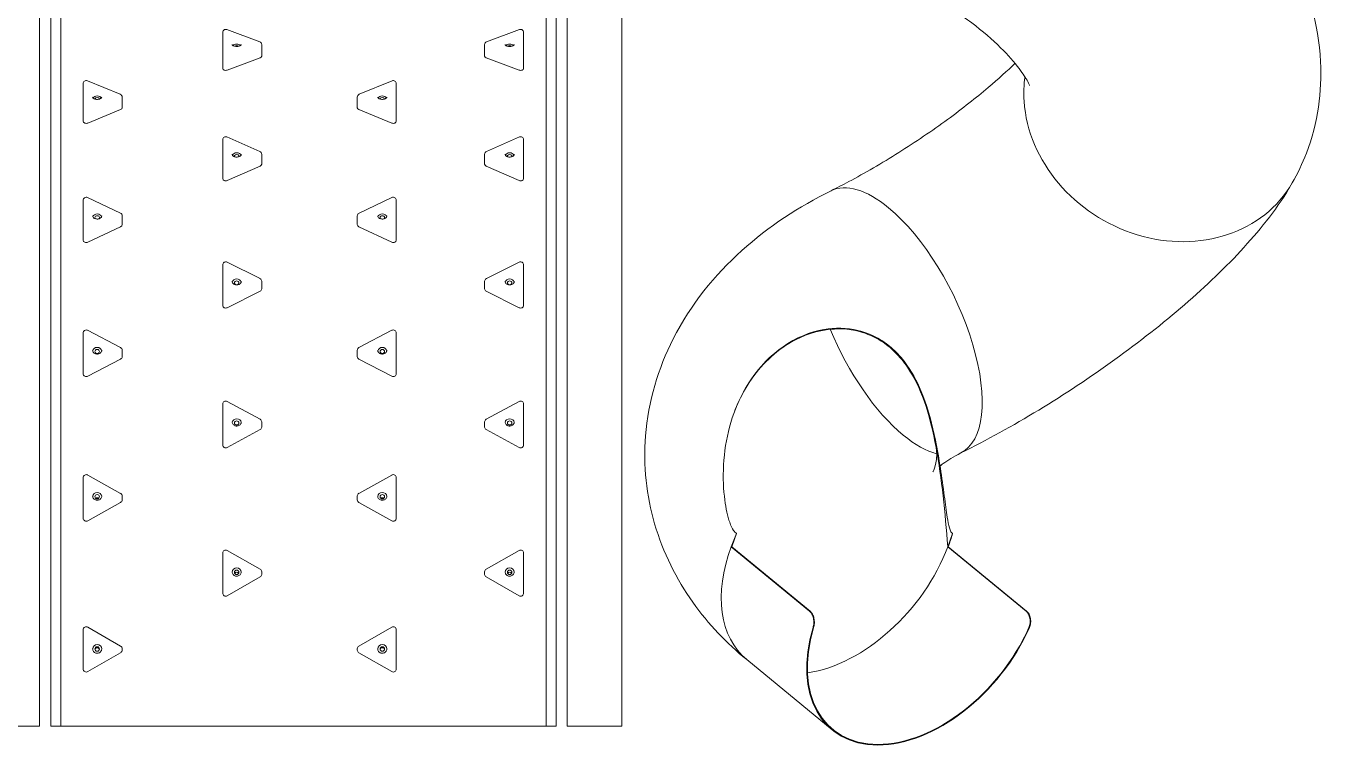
# Model space of a CAD drawing. Header units: metres. Extents: x 4147 to 12436, y -342 to 3787.
# Drawn here: x 9722 to 12436, y -342 to 1164 of the extents above; entities that cross this region are included whole.
import ezdxf

# ---------------------------------------------------------------- set-up
doc = ezdxf.new("R2010")
doc.units = ezdxf.units.M
doc.layers.add('ceco.net 250', color=7, linetype='Continuous', lineweight=9)

msp = doc.modelspace()

# ---------------------------------------------------------------- linework, layer by layer
at = {"layer": 'ceco.net 250', "extrusion": (0, 1, 6.12323e-17)}
for p, q in [((10969.6, 3145.2), (10969.6, -302.8)), ((9750.4, 1661.7), (9750.4, -302.8)), ((10855.3, 1661.7), (10855.3, -302.8)), ((9794.9, -302.8), (9794.9, 1529.2)), ((10810.9, -302.8), (10810.9, 1529.2)), ((9773.8, 1504.9), (9773.8, -302.8)), ((10831.9, -302.8), (10831.9, 1504.9)), ((10133.8, 1099.3), (10133.8, 1150.5)), ((10211.3, 1130.8), (10142.4, 1156.4)), ((10755.4, 1156.4), (10686.5, 1130.8)), ((10764, 1099.3), (10764, 1150.5)), ((10215.5, 1124.9), (10215.5, 1100.6)), ((10682.3, 1100.6), (10682.3, 1124.9)), ((10133.8, 1099.3), (10133.8, 1075)), ((10212.3, 1097), (10143.3, 1071.4)), ((10685.5, 1097), (10754.5, 1071.4)), ((10764, 1099.3), (10764, 1075)), ((9841.7, 986.9), (9841.7, 1043.2)), ((9919.4, 1020.9), (9850.5, 1049.1)), ((10488.5, 1049.1), (10419.6, 1020.9)), ((10497.3, 986.9), (10497.3, 1043.2)), ((9923.4, 1015), (9923.4, 992.6)), ((10415.6, 992.6), (10415.6, 1015)), ((9841.7, 986.9), (9841.7, 964.4)), ((9920.2, 988.7), (9851.2, 960.6)), ((10418.8, 988.7), (10487.8, 960.6)), ((10497.3, 986.9), (10497.3, 964.4)), ((10133.8, 864.7), (10133.8, 925.7)), ((10211.7, 901), (10142.7, 931.5)), ((10755.1, 931.5), (10686.1, 901)), ((10764, 864.7), (10764, 925.7)), ((10212.3, 870.5), (10143.3, 840.1)), ((10215.5, 895.2), (10215.5, 874.8)), ((10682.3, 874.8), (10682.3, 895.2)), ((10685.5, 870.5), (10754.5, 840.1)), ((10133.8, 864.7), (10133.8, 844.3)), ((10764, 864.7), (10764, 844.3)), ((9841.7, 733.6), (9841.7, 798.8)), ((9919.7, 771.9), (9850.8, 804.5)), ((10488.2, 804.5), (10419.3, 771.9)), ((10497.3, 733.6), (10497.3, 798.8)), ((9923.4, 766.2), (9923.4, 748)), ((10415.6, 748), (10415.6, 766.2)), ((9841.7, 733.6), (9841.7, 715.4)), ((9920.2, 743.5), (9851.2, 710.9)), ((10418.8, 743.5), (10487.8, 710.9)), ((10497.3, 733.6), (10497.3, 715.4)), ((10133.8, 594.6), (10133.8, 663.5)), ((10212, 634.7), (10143, 669.2)), ((10754.8, 669.2), (10685.9, 634.7)), ((10764, 594.6), (10764, 663.5)), ((10215.5, 629.1), (10215.5, 613.2)), ((10682.3, 613.2), (10682.3, 629.1)), ((10212.3, 608.4), (10143.3, 573.9)), ((10685.5, 608.4), (10754.5, 573.9)), ((10133.8, 594.6), (10133.8, 578.7)), ((10764, 594.6), (10764, 578.7)), ((9841.7, 448.8), (9841.7, 520.9)), ((9920, 490.5), (9851, 526.5)), ((10488, 526.5), (10419.1, 490.5)), ((10497.3, 448.8), (10497.3, 520.9)), ((9920.2, 466.4), (9851.2, 430.4)), ((9923.4, 484.8), (9923.4, 471.4)), ((10415.6, 471.4), (10415.6, 484.8)), ((10418.8, 466.4), (10487.8, 430.4)), ((9841.7, 448.8), (9841.7, 435.3)), ((10497.3, 448.8), (10497.3, 435.3)), ((10133.8, 297.2), (10133.8, 372)), ((10212.1, 340.2), (10143.2, 377.6)), ((10754.6, 377.6), (10685.7, 340.2)), ((10764, 297.2), (10764, 372)), ((10215.5, 334.6), (10215.5, 323.8)), ((10682.3, 323.8), (10682.3, 334.6)), ((10212.3, 318.6), (10143.3, 281.2)), ((10685.5, 318.6), (10754.5, 281.2)), ((10133.8, 297.2), (10133.8, 286.4)), ((10764, 297.2), (10764, 286.4)), ((9841.7, 141.1), (9841.7, 218)), ((9920.1, 185.1), (9851.2, 223.5)), ((10487.8, 223.5), (10418.9, 185.1)), ((10497.3, 141.1), (10497.3, 218)), ((9920.2, 166), (9851.2, 127.6)), ((9923.4, 179.6), (9923.4, 171.3)), ((10415.6, 171.3), (10415.6, 179.6)), ((10418.8, 166), (10487.8, 127.6)), ((9841.7, 141.1), (9841.7, 132.9)), ((10497.3, 141.1), (10497.3, 132.9)), ((11209.7, 100.7), (11199.6, 73.4)), ((11209.7, 100.7), (11199.6, 73.4)), ((11651.9, 73.4), (11662, 100.7)), ((11651.9, 73.4), (11662, 100.7)), ((10133.8, -18.4), (10133.8, 60)), ((10212.3, 26.3), (10143.3, 65.5)), ((10754.5, 65.5), (10685.6, 26.3)), ((10764, -18.4), (10764, 60)), ((11198.5, 73.4), (11199.6, 73.4)), ((11362.5, -61.6), (11198.5, 73.4)), ((11362.5, -61.6), (11198.5, 73.4)), ((11198.5, 73.4), (11199.6, 73.4)), ((11199.6, 73.4), (11363.6, -61.6)), ((11199.6, 73.4), (11363.6, -61.6)), ((11651.9, 73.4), (11653.1, 73.4)), ((11815.9, -61.6), (11651.9, 73.4)), ((11651.9, 73.4), (11653.1, 73.4)), ((11815.9, -61.6), (11651.9, 73.4)), ((11653.1, 73.4), (11817.1, -61.6)), ((11653.1, 73.4), (11817.1, -61.6)), ((10212.3, 9.9), (10143.3, -29.3)), ((10215.5, 20.8), (10215.5, 15.3)), ((10682.3, 15.3), (10682.3, 20.8)), ((10685.5, 9.9), (10754.5, -29.3)), ((10133.8, -18.4), (10133.8, -23.9)), ((10764, -18.4), (10764, -23.9)), ((11362.5, -61.6), (11363.6, -61.6)), ((11362.5, -61.6), (11363.6, -61.6)), ((11815.9, -61.6), (11817.1, -61.6)), ((11815.9, -61.6), (11817.1, -61.6)), ((9841.7, -180), (9841.7, -100.7)), ((9920.2, -134.9), (9851.2, -95.2)), ((10487.8, -95.2), (10418.8, -134.9)), ((10497.3, -180), (10497.3, -100.7)), ((11371.1, -96.1), (11369.9, -96.1)), ((11371.1, -96.1), (11369.9, -96.1)), ((11823, -96.1), (11821.8, -96.1)), ((11823, -96.1), (11821.8, -96.1)), ((9920.2, -148.6), (9851.2, -188.3)), ((9923.4, -140.4), (9923.4, -143.1)), ((10415.6, -143.1), (10415.6, -140.4)), ((10418.8, -148.6), (10487.8, -188.3)), ((9841.7, -180), (9841.7, -182.8)), ((10497.3, -180), (10497.3, -182.8)), ((11231, -163.1), (11410, -310.4)), ((9750.4, -302.8), (9636.1, -302.8)), ((9773.8, -302.8), (9794.9, -302.8)), ((10810.9, -302.8), (9794.9, -302.8)), ((10831.9, -302.8), (10810.9, -302.8)), ((10969.6, -302.8), (10855.3, -302.8))]:
    msp.add_line(p, q, dxfattribs=at)
at = {"layer": 'ceco.net 250'}
for centre, start, end in [((10140.2, 1150.5), 69.6394, 180), ((10757.6, 1150.5), 0, 110.3606), ((10209.1, 1124.9), 0, 69.6394), ((10688.7, 1124.9), 110.3606, 180), ((9848.1, 1043.2), 67.7923, 180), ((10490.9, 1043.2), 0, 112.2077), ((9917, 1015), 0, 67.7923), ((10422, 1015), 112.2077, 180), ((10140.2, 925.7), 66.1413, 180), ((10757.6, 925.7), 0, 113.8587), ((10209.1, 895.2), 0, 66.1413), ((10688.7, 895.2), 113.8587, 180), ((9848.1, 798.8), 64.6888, 180), ((10490.9, 798.8), 0, 115.3112), ((9917, 766.2), 0, 64.6888), ((10422, 766.2), 115.3112, 180), ((10140.2, 663.5), 63.4349, 180), ((10757.6, 663.5), 0, 116.5651), ((10209.1, 629.1), 0, 63.4349), ((10688.7, 629.1), 116.5651, 180), ((9848.1, 520.9), 62.3789, 180), ((10490.9, 520.9), 0, 117.6211), ((9917, 484.8), 0, 62.3789), ((10422, 484.8), 117.6211, 180), ((10140.2, 372), 61.5188, 180), ((10757.6, 372), 0, 118.4812), ((10209.1, 334.6), 0, 61.5188), ((10688.7, 334.6), 118.4812, 180), ((9848.1, 218), 60.8526, 180), ((10490.9, 218), 0, 119.1474), ((9917, 179.6), 0, 60.8526), ((10422, 179.6), 119.1474, 180), ((10140.2, 60), 60.3783, 180), ((10757.6, 60), 0, 119.6217), ((10209.1, 20.8), 0, 60.3783), ((10688.7, 20.8), 119.6217, 180), ((9848.1, -100.7), 60.0945, 180), ((10490.9, -100.7), 0, 119.9055), ((9917, -140.4), 0, 60.0945), ((10422, -140.4), 119.9055, 180)]:
    msp.add_arc(centre, 6.35, start, end, dxfattribs=at)
at = {"layer": 'ceco.net 250', "extrusion": (-2.73691e-48, 6.12323e-17, -1)}
for centre, major_axis, ratio, start_param, end_param in [((10163.2, 1120), (9.52, 0), 0.642788, 3.693101, 4.712389), ((10163.2, 1120), (4.76, 0), 0.642788, 3.653358, 5.77142), ((10163.2, 1120), (9.52, 0), 0.642788, 4.712389, 5.731677), ((9871.1, 1010.6), (9.53, 0), 0.707107, 3.560826, 4.712389), ((9871.1, 1010.6), (4.76, 0), 0.707107, 3.24642, 6.178358), ((9871.1, 1010.6), (9.53, 0), 0.707107, 4.712389, 5.863952), ((9848.1, 435.3), (-6.35, 0), 0.906308, 4.18879, 6.283185)]:
    msp.add_ellipse(centre, major_axis=major_axis, ratio=ratio, start_param=start_param, end_param=end_param, dxfattribs=at)
at = {"layer": 'ceco.net 250', "extrusion": (2.73691e-48, 6.12323e-17, -1)}
for centre, major_axis, ratio, start_param, end_param in [((10734.7, 1120), (-9.52, 0), 0.642788, 0.551509, 1.570796), ((10734.7, 1120), (-4.76, 0), 0.642788, 0.511766, 2.629827), ((10734.7, 1120), (-9.52, 0), 0.642788, 1.570796, 2.590084), ((10468, 1010.6), (-9.53, 0), 0.707107, 0.419233, 1.570796), ((10468, 1010.6), (-4.76, 0), 0.707107, 0.104827, 3.036765), ((10468, 1010.6), (-9.53, 0), 0.707107, 1.570796, 2.72236), ((10490.9, 435.3), (6.35, 0), 0.906308, 0, 2.094395)]:
    msp.add_ellipse(centre, major_axis=major_axis, ratio=ratio, start_param=start_param, end_param=end_param, dxfattribs=at)
at = {"layer": 'ceco.net 250', "extrusion": (0, 6.12323e-17, -1)}
for centre, major_axis, ratio, start_param, end_param in [((10209.1, 1100.6), (6.35, 0), 0.642788, 0, 1.047198), ((10688.7, 1100.6), (-6.35, 0), 0.642788, 5.235988, 6.283185), ((10140.2, 1075), (-6.35, 0), 0.642788, 4.18879, 6.283185), ((10757.6, 1075), (6.35, 0), 0.642788, 0, 2.094395), ((12108, 988.3), (265.3, -153.2), 0.866025, 2.617994, 2.805488), ((12108, 988.3), (265.3, -153.2), 0.866025, 2.617994, 2.805488), ((12108, 988.3), (265.3, -153.2), 0.866025, 0, 2.617994), ((12108, 988.3), (265.3, -153.2), 0.866025, 0, 2.617994), ((9917, 992.6), (6.35, 0), 0.707107, 0, 1.047198), ((10422, 992.6), (-6.35, 0), 0.707107, 5.235988, 6.283185), ((10163.2, 891.1), (9.53, 0), 0.766044, 3.46827, 4.712389), ((10163.2, 891.1), (9.53, 0), 0.766044, 4.712389, 5.956508), ((10734.7, 891.1), (-9.53, 0), 0.766044, 0.326678, 1.570796), ((10734.7, 891.1), (-9.53, 0), 0.766044, 1.570796, 2.814915), ((10163.2, 891.1), (4.76, 0), 0.766044, 2.877871, 6.546907), ((10209.1, 874.8), (6.35, 0), 0.766044, 0, 1.047198), ((10688.7, 874.8), (-6.35, 0), 0.766044, 5.235988, 6.283185), ((10734.7, 891.1), (-4.76, 0), 0.766044, 6.019464, 9.6885), ((9917, 748), (6.35, 0), 0.819152, 0, 1.047198), ((10422, 748), (-6.35, 0), 0.819152, 5.235988, 6.283185), ((9848.1, 715.4), (-6.35, 0), 0.819152, 4.18879, 6.283185), ((10490.9, 715.4), (6.35, 0), 0.819152, 0, 2.094395), ((10140.2, 578.7), (-6.35, 0), 0.866025, 4.18879, 6.283185), ((10757.6, 578.7), (6.35, 0), 0.866025, 0, 2.094395), ((9917, 471.4), (6.35, 0), 0.906308, 0, 1.047198), ((10422, 471.4), (-6.35, 0), 0.906308, 5.235988, 6.283185), ((10140.2, 286.4), (-6.35, 0), 0.939693, 4.18879, 6.283185), ((10757.6, 286.4), (6.35, 0), 0.939693, 0, 2.094395), ((9917, 171.3), (6.35, 0), 0.965926, 0, 1.047198), ((10422, 171.3), (-6.35, 0), 0.965926, 5.235988, 6.283185), ((9848.1, 132.9), (-6.35, 0), 0.965926, 4.18879, 6.283185), ((10490.9, 132.9), (6.35, 0), 0.965926, 0, 2.094395), ((11425.8, 73.4), (194.7, 236.5), 0.649519, 3.141593, 4.221364), ((11425.8, 73.4), (194.7, 236.5), 0.649519, 3.141593, 4.221364), ((10163.2, 19.7), (9.53, 0), 0.984808, 3.20071, 4.712389), ((10163.2, 19.7), (9.53, 0), 0.984808, 4.712389, 6.224067), ((10163.2, 15.3), (4.76, 0), 0.984808, 3.631116, 4.712389), ((10163.2, 15.3), (4.76, 0), 0.984808, 4.712389, 5.793662), ((10209.1, 15.3), (6.35, 0), 0.984808, 0, 1.047198), ((10688.7, 15.3), (-6.35, 0), 0.984808, 5.235988, 6.283185), ((10140.2, -23.9), (-6.35, 0), 0.984808, 4.18879, 6.283185), ((10757.6, -23.9), (6.35, 0), 0.984808, 0, 2.094395), ((9917, -143.1), (6.35, 0), 0.996195, 0, 1.047198), ((10422, -143.1), (-6.35, 0), 0.996195, 5.235988, 6.283185)]:
    msp.add_ellipse(centre, major_axis=major_axis, ratio=ratio, start_param=start_param, end_param=end_param, dxfattribs=at)
at = {"layer": 'ceco.net 250', "extrusion": (-8.21073e-48, 6.12323e-17, -1)}
msp.add_ellipse((9848.1, 964.4), major_axis=(-6.35, 0), ratio=0.707107, start_param=4.18879, end_param=6.283185, dxfattribs=at)
at = {"layer": 'ceco.net 250', "extrusion": (8.21073e-48, 6.12323e-17, -1)}
msp.add_ellipse((10490.9, 964.4), major_axis=(6.35, 0), ratio=0.707107, start_param=0, end_param=2.094395, dxfattribs=at)
at = {"layer": 'ceco.net 250', "extrusion": (5.47382e-48, 6.12323e-17, -1)}
msp.add_ellipse((10140.2, 844.3), major_axis=(-6.35, 0), ratio=0.766044, start_param=4.18879, end_param=6.283185, dxfattribs=at)
at = {"layer": 'ceco.net 250', "extrusion": (-5.47382e-48, 6.12323e-17, -1)}
msp.add_ellipse((10757.6, 844.3), major_axis=(6.35, 0), ratio=0.766044, start_param=0, end_param=2.094395, dxfattribs=at)
at = {"layer": 'ceco.net 250', "extrusion": (-3.08149e-33, 6.12323e-17, -1)}
for start_param, end_param in [(3.141593, 3.907755), (3.141593, 3.907755), (3.907755, 6.283185), (3.907755, 6.283185)]:
    msp.add_ellipse((11543.6, 544.3), major_axis=(135.8, -274.6), ratio=0.433013, start_param=start_param, end_param=end_param, dxfattribs=at)
at = {"layer": 'ceco.net 250', "extrusion": (1.36846e-48, 6.12323e-17, -1)}
for centre, major_axis, ratio, start_param, end_param in [((9871.1, 762.5), (9.52, 0), 0.819152, 3.400376, 4.712389), ((9871.1, 762.5), (4.76, 0), 0.819152, 2.455587, 6.969191), ((9871.1, 762.5), (9.52, 0), 0.819152, 4.712389, 6.024402), ((9871.1, 482.2), (9.52, 0), 0.906308, 3.303804, 4.712389), ((9871.1, 482.2), (9.52, 0), 0.906308, 4.712389, 6.120974), ((10163.2, 332.4), (9.53, 0), 0.939693, 3.266038, 4.712389), ((10163.2, 323.8), (4.76, 0), 0.939693, 4.469251, 4.712389), ((10163.2, 332.4), (9.53, 0), 0.939693, 4.712389, 6.15874), ((10163.2, 323.8), (4.76, 0), 0.939693, 4.712389, 4.955527)]:
    msp.add_ellipse(centre, major_axis=major_axis, ratio=ratio, start_param=start_param, end_param=end_param, dxfattribs=at)
at = {"layer": 'ceco.net 250', "extrusion": (-1.36846e-48, 6.12323e-17, -1)}
for centre, major_axis, ratio, start_param, end_param in [((10468, 762.5), (-9.52, 0), 0.819152, 0.258783, 1.570796), ((10468, 762.5), (-4.76, 0), 0.819152, 5.597179, 10.110784), ((10468, 762.5), (-9.52, 0), 0.819152, 1.570796, 2.882809), ((10163.2, 625.9), (9.52, 0), 0.866025, 3.34747, 4.712389), ((10163.2, 625.9), (9.52, 0), 0.866025, 4.712389, 6.077308), ((10734.7, 625.9), (-9.52, 0), 0.866025, 0.205877, 1.570796), ((10734.7, 625.9), (-9.52, 0), 0.866025, 1.570796, 2.935715), ((10209.1, 613.2), (6.35, 0), 0.866025, 0, 1.047198), ((10688.7, 613.2), (-6.35, 0), 0.866025, 5.235988, 6.283185), ((10468, 482.2), (-9.52, 0), 0.906308, 0.162211, 1.570796), ((10468, 482.2), (-9.52, 0), 0.906308, 1.570796, 2.979382)]:
    msp.add_ellipse(centre, major_axis=major_axis, ratio=ratio, start_param=start_param, end_param=end_param, dxfattribs=at)
for centre, major_axis, ratio in [((10163.2, 625.9), (4.76, 0), 0.866025), ((10734.7, 625.9), (-4.76, 0), 0.866025), ((10468, 482.2), (-4.76, 0), 0.906308)]:
    msp.add_ellipse(centre, major_axis=major_axis, ratio=ratio, dxfattribs=at)
at = {"layer": 'ceco.net 250', "extrusion": (3.08149e-32, 6.12323e-17, -1)}
for start_param, end_param in [(3.907755, 4.867327), (3.907755, 4.867327), (3.49903, 3.907755), (3.49903, 3.907755)]:
    msp.add_ellipse((11543.6, 544.3), major_axis=(-135.1, 273.2), ratio=0.433013, start_param=start_param, end_param=end_param, dxfattribs=at)
at = {"layer": 'ceco.net 250', "extrusion": (1.36846e-48, 6.12323e-17, -1)}
for centre, ratio in [((9871.1, 482.2), 0.906308), ((10163.2, 332.4), 0.939693)]:
    msp.add_ellipse(centre, major_axis=(4.76, 0), ratio=ratio, dxfattribs=at)
at = {"layer": 'ceco.net 250', "extrusion": (-6.84228e-49, 6.12323e-17, -1)}
for centre, major_axis, start_param, end_param in [((10734.7, 332.4), (-9.53, 0), 0.124446, 1.570796), ((10734.7, 323.8), (-4.76, 0), 1.327658, 1.570796), ((10734.7, 332.4), (-9.53, 0), 1.570796, 3.017147), ((10734.7, 323.8), (-4.76, 0), 1.570796, 1.813934), ((10209.1, 323.8), (6.35, 0), 0, 1.047198)]:
    msp.add_ellipse(centre, major_axis=major_axis, ratio=0.939693, start_param=start_param, end_param=end_param, dxfattribs=at)
msp.add_ellipse((10734.7, 332.4), major_axis=(-4.76, 0), ratio=0.939693, dxfattribs=at)
at = {"layer": 'ceco.net 250', "extrusion": (6.84228e-49, 6.12323e-17, -1)}
msp.add_ellipse((10688.7, 323.8), major_axis=(-6.35, 0), ratio=0.939693, start_param=5.235988, end_param=6.283185, dxfattribs=at)
at = {"layer": 'ceco.net 250', "extrusion": (-3.42114e-49, 6.12323e-17, -1)}
for centre, major_axis, start_param, end_param in [((9871.1, 177.9), (9.52, 0), 3.232128, 4.712389), ((9871.1, 171.3), (4.76, 0), 3.937546, 4.712389), ((9871.1, 177.9), (9.52, 0), 4.712389, 6.19265), ((9871.1, 171.3), (4.76, 0), 4.712389, 5.487232)]:
    msp.add_ellipse(centre, major_axis=major_axis, ratio=0.965926, start_param=start_param, end_param=end_param, dxfattribs=at)
msp.add_ellipse((9871.1, 177.9), major_axis=(4.76, 0), ratio=0.965926, dxfattribs=at)
at = {"layer": 'ceco.net 250', "extrusion": (3.42114e-49, 6.12323e-17, -1)}
for centre, major_axis, start_param, end_param in [((10468, 177.9), (-9.52, 0), 0.090535, 1.570796), ((10468, 171.3), (-4.76, 0), 0.795954, 1.570796), ((10468, 177.9), (-9.52, 0), 1.570796, 3.051058), ((10468, 171.3), (-4.76, 0), 1.570796, 2.345639)]:
    msp.add_ellipse(centre, major_axis=major_axis, ratio=0.965926, start_param=start_param, end_param=end_param, dxfattribs=at)
msp.add_ellipse((10468, 177.9), major_axis=(-4.76, 0), ratio=0.965926, dxfattribs=at)
at = {"layer": 'ceco.net 250', "extrusion": (-6.16298e-33, 6.12323e-17, -1)}
for start_param, end_param in [(1.079772, 1.181613), (1.079772, 1.181613), (4.119523, 4.221364), (4.119523, 4.221364)]:
    msp.add_ellipse((11425.8, 73.4), major_axis=(-194.7, -236.5), ratio=0.649519, start_param=start_param, end_param=end_param, dxfattribs=at)
at = {"layer": 'ceco.net 250', "extrusion": (3.69779e-32, 6.12323e-17, -1)}
msp.add_ellipse((11425.8, 73.4), major_axis=(193.7, 235.3), ratio=0.649519, start_param=1.079772, end_param=2.516325, dxfattribs=at)
msp.add_ellipse((11425.8, 73.4), major_axis=(193.7, 235.3), ratio=0.649519, start_param=1.079772, end_param=2.516325, dxfattribs=at)
at = {"layer": 'ceco.net 250', "extrusion": (-1.71057e-49, 6.12323e-17, -1)}
for centre, major_axis, start_param, end_param in [((10734.7, 19.7), (-9.53, 0), 0.059118, 1.570796), ((10734.7, 19.7), (-9.53, 0), 1.570796, 3.082475), ((10734.7, 15.3), (-4.76, 0), 0.489523, 1.570796), ((10734.7, 15.3), (-4.76, 0), 1.570796, 2.652069)]:
    msp.add_ellipse(centre, major_axis=major_axis, ratio=0.984808, start_param=start_param, end_param=end_param, dxfattribs=at)
at = {"layer": 'ceco.net 250', "extrusion": (0, 6.12323e-17, -1)}
msp.add_ellipse((10163.2, 19.7), major_axis=(4.76, 0), ratio=0.984808, dxfattribs=at)
at = {"layer": 'ceco.net 250', "extrusion": (-1.71057e-49, 6.12323e-17, -1)}
msp.add_ellipse((10734.7, 19.7), major_axis=(-4.76, 0), ratio=0.984808, dxfattribs=at)
at = {"layer": 'ceco.net 250', "extrusion": (6.16298e-33, 6.12323e-17, -1)}
msp.add_ellipse((11604.7, -73.9), major_axis=(-194.7, -236.5), ratio=0.649519, start_param=4.304361, end_param=7.27996, dxfattribs=at)
msp.add_ellipse((11604.7, -73.9), major_axis=(-194.7, -236.5), ratio=0.649519, start_param=4.304361, end_param=7.27996, dxfattribs=at)
at = {"layer": 'ceco.net 250', "extrusion": (-1.2326e-32, 6.12323e-17, -1)}
msp.add_ellipse((11604.7, -73.9), major_axis=(-193.7, -235.3), ratio=0.649519, start_param=4.304794, end_param=7.279527, dxfattribs=at)
msp.add_ellipse((11604.7, -73.9), major_axis=(-193.7, -235.3), ratio=0.649519, start_param=4.304794, end_param=7.279527, dxfattribs=at)
at = {"layer": 'ceco.net 250', "extrusion": (5.13171e-49, 6.12323e-17, -1)}
for centre, major_axis, start_param, end_param in [((9871.1, -140.9), (9.52, 0), 3.170797, 4.712389), ((9871.1, -140.9), (9.52, 0), 4.712389, 6.253981), ((9871.1, -143.1), (4.76, 0), 3.377066, 4.712389), ((9871.1, -143.1), (4.76, 0), 4.712389, 6.047712)]:
    msp.add_ellipse(centre, major_axis=major_axis, ratio=0.996195, start_param=start_param, end_param=end_param, dxfattribs=at)
at = {"layer": 'ceco.net 250', "extrusion": (-5.13171e-49, 6.12323e-17, -1)}
for centre, major_axis, start_param, end_param in [((10468, -140.9), (-9.52, 0), 0.029204, 1.570796), ((10468, -140.9), (-9.52, 0), 1.570796, 3.112388), ((10468, -143.1), (-4.76, 0), 0.235473, 1.570796), ((10468, -143.1), (-4.76, 0), 1.570796, 2.90612)]:
    msp.add_ellipse(centre, major_axis=major_axis, ratio=0.996195, start_param=start_param, end_param=end_param, dxfattribs=at)
at = {"layer": 'ceco.net 250', "extrusion": (5.13171e-49, 6.12323e-17, -1)}
msp.add_ellipse((9871.1, -140.9), major_axis=(4.76, 0), ratio=0.996195, dxfattribs=at)
at = {"layer": 'ceco.net 250', "extrusion": (-5.13171e-49, 6.12323e-17, -1)}
msp.add_ellipse((10468, -140.9), major_axis=(-4.76, 0), ratio=0.996195, dxfattribs=at)
at = {"layer": 'ceco.net 250', "extrusion": (7.00649e-46, 6.12323e-17, -1)}
msp.add_ellipse((9848.1, -182.8), major_axis=(-6.35, 0), ratio=0.996195, start_param=4.18879, end_param=6.283185, dxfattribs=at)
at = {"layer": 'ceco.net 250', "extrusion": (-7.00649e-46, 6.12323e-17, -1)}
msp.add_ellipse((10490.9, -182.8), major_axis=(6.35, 0), ratio=0.996195, start_param=0, end_param=2.094395, dxfattribs=at)
at = {"layer": 'ceco.net 250'}
for points, knots in [([(11932.6, 1751.3), (11994.9, 1715.4), (12054.3, 1674.6), (12164.5, 1584.7), (12215.2, 1535.6), (12304.9, 1428.8), (12344.1, 1371.2), (12405.5, 1242.3), (12428.3, 1170.3), (12435.8, 1027.8), (12427.5, 961), (12394.8, 875.9), (12384.8, 855.1), (12373.3, 835.1)], [1.851831, 1.851831, 1.851831, 1.851831, 2.16599, 2.16599, 2.48015, 2.48015, 2.794309, 2.794309, 3.108468, 3.108468, 3.344077, 3.344077, 3.422628, 3.422628, 3.422628, 3.422628]), ([(11626.2, 1220.7), (11652.9, 1205.2), (11678.7, 1188.1), (11724.9, 1153.2), (11745.5, 1135.4), (11778.6, 1102.7), (11791.7, 1087.7), (11810, 1063.6), (11815.9, 1054), (11822.2, 1042.4), (11823.3, 1039.3), (11823.3, 1039.3)], [1.851831, 1.851831, 1.851831, 1.851831, 2.095394, 2.095394, 2.332616, 2.332616, 2.551407, 2.551407, 2.74437, 2.74437, 2.902417, 2.902417, 2.902417, 2.902417]), ([(10153.6, 1124.9), (10153.6, 1124.9), (10153.6, 1124.8), (10153.8, 1124.4), (10154.1, 1124), (10155, 1123.3), (10155.5, 1122.9), (10156.7, 1122.3), (10157.5, 1122), (10159.1, 1121.5), (10160.1, 1121.3), (10162.1, 1121), (10163.1, 1121), (10165.2, 1121.1), (10166.2, 1121.3), (10168, 1121.7), (10168.9, 1122), (10170.3, 1122.6), (10170.9, 1122.9), (10171.8, 1123.6), (10172.1, 1123.9), (10172.5, 1124.5), (10172.6, 1124.6), (10172.7, 1124.8), (10172.7, 1124.9), (10172.7, 1124.9)], [0, 0, 0, 0, 0.314159, 0.314159, 0.647221, 0.647221, 0.890995, 0.890995, 1.136492, 1.136492, 1.391339, 1.391339, 1.653161, 1.653161, 1.916187, 1.916187, 2.17402, 2.17402, 2.422336, 2.422336, 2.664608, 2.664608, 2.927833, 2.927833, 3.141593, 3.141593, 3.141593, 3.141593]), ([(10725.1, 1124.9), (10725.1, 1124.9), (10725.1, 1124.8), (10725.3, 1124.4), (10725.6, 1124), (10726.5, 1123.3), (10727, 1122.9), (10728.2, 1122.3), (10729, 1122), (10730.6, 1121.5), (10731.6, 1121.3), (10733.6, 1121), (10734.6, 1121), (10736.7, 1121.1), (10737.7, 1121.3), (10739.5, 1121.7), (10740.4, 1122), (10741.8, 1122.6), (10742.4, 1122.9), (10743.3, 1123.6), (10743.6, 1123.9), (10744, 1124.5), (10744.1, 1124.6), (10744.2, 1124.8), (10744.2, 1124.9), (10744.2, 1124.9)], [0, 0, 0, 0, 0.314159, 0.314159, 0.647221, 0.647221, 0.890995, 0.890995, 1.136492, 1.136492, 1.391339, 1.391339, 1.653161, 1.653161, 1.916187, 1.916187, 2.17402, 2.17402, 2.422336, 2.422336, 2.664608, 2.664608, 2.927833, 2.927833, 3.141593, 3.141593, 3.141593, 3.141593]), ([(11792.8, 1085.7), (11777, 1070.2), (11758, 1053), (11711.3, 1013.4), (11682.4, 990.7), (11619, 944.4), (11584.2, 920.8), (11513.9, 876.5), (11478.4, 855.8), (11432.1, 831.2), (11419.8, 824.8), (11407.8, 818.9)], [5.626296, 5.626296, 5.626296, 5.626296, 5.838867, 5.838867, 6.094764, 6.094764, 6.367778, 6.367778, 6.643475, 6.643475, 6.746833, 6.746833, 6.746833, 6.746833]), ([(9861.5, 1015), (9861.5, 1014.8), (9861.6, 1014.6), (9861.9, 1013.8), (9862.3, 1013.3), (9863.4, 1012.3), (9864, 1011.9), (9865.4, 1011.2), (9866.2, 1010.9), (9868, 1010.4), (9869, 1010.3), (9870.9, 1010.1), (9872, 1010.2), (9873.9, 1010.4), (9874.9, 1010.6), (9876.6, 1011.2), (9877.3, 1011.5), (9878.6, 1012.2), (9879.1, 1012.6), (9879.9, 1013.4), (9880.1, 1013.8), (9880.5, 1014.5), (9880.6, 1014.8), (9880.6, 1015), (9880.6, 1015), (9880.6, 1015)], [0, 0, 0, 0, 0.314159, 0.314159, 0.695292, 0.695292, 0.957344, 0.957344, 1.213771, 1.213771, 1.474069, 1.474069, 1.737527, 1.737527, 2.000447, 2.000447, 2.259487, 2.259487, 2.515738, 2.515738, 2.784117, 2.784117, 3.134115, 3.134115, 3.141593, 3.141593, 3.141593, 3.141593]), ([(10458.4, 1015), (10458.4, 1014.8), (10458.5, 1014.6), (10458.8, 1013.8), (10459.2, 1013.3), (10460.3, 1012.3), (10460.9, 1011.9), (10462.3, 1011.2), (10463.1, 1010.9), (10464.9, 1010.4), (10465.9, 1010.3), (10467.8, 1010.1), (10468.9, 1010.2), (10470.8, 1010.4), (10471.8, 1010.6), (10473.5, 1011.2), (10474.2, 1011.5), (10475.5, 1012.2), (10476, 1012.6), (10476.8, 1013.4), (10477, 1013.8), (10477.4, 1014.5), (10477.5, 1014.8), (10477.5, 1015), (10477.5, 1015), (10477.5, 1015)], [0, 0, 0, 0, 0.314159, 0.314159, 0.695292, 0.695292, 0.957344, 0.957344, 1.213771, 1.213771, 1.474069, 1.474069, 1.737527, 1.737527, 2.000447, 2.000447, 2.259487, 2.259487, 2.515738, 2.515738, 2.784117, 2.784117, 3.134115, 3.134115, 3.141593, 3.141593, 3.141593, 3.141593]), ([(10153.6, 895.2), (10153.6, 894.8), (10153.7, 894.4), (10154.2, 893.3), (10154.6, 892.6), (10155.9, 891.5), (10156.6, 891), (10158.1, 890.3), (10158.9, 890), (10160.7, 889.5), (10161.7, 889.4), (10163.7, 889.3), (10164.6, 889.4), (10166.5, 889.7), (10167.4, 890), (10169, 890.6), (10169.7, 891), (10170.9, 891.9), (10171.4, 892.4), (10172.1, 893.3), (10172.4, 893.8), (10172.6, 894.5), (10172.7, 894.9), (10172.7, 895.2)], [0, 0, 0, 0, 0.314159, 0.314159, 0.717218, 0.717218, 0.996253, 0.996253, 1.26227, 1.26227, 1.527605, 1.527605, 1.793723, 1.793723, 2.059374, 2.059374, 2.324628, 2.324628, 2.596266, 2.596266, 2.902088, 2.902088, 3.141593, 3.141593, 3.141593, 3.141593]), ([(10725.1, 895.2), (10725.1, 894.8), (10725.2, 894.4), (10725.7, 893.3), (10726.1, 892.6), (10727.4, 891.5), (10728.1, 891), (10729.6, 890.3), (10730.4, 890), (10732.2, 889.5), (10733.2, 889.4), (10735.2, 889.3), (10736.1, 889.4), (10738, 889.7), (10738.9, 890), (10740.5, 890.6), (10741.2, 891), (10742.4, 891.9), (10742.9, 892.4), (10743.6, 893.3), (10743.9, 893.8), (10744.1, 894.5), (10744.2, 894.9), (10744.2, 895.2)], [0, 0, 0, 0, 0.314159, 0.314159, 0.717218, 0.717218, 0.996253, 0.996253, 1.26227, 1.26227, 1.527605, 1.527605, 1.793723, 1.793723, 2.059374, 2.059374, 2.324628, 2.324628, 2.596266, 2.596266, 2.902088, 2.902088, 3.141593, 3.141593, 3.141593, 3.141593]), ([(11407.8, 818.9), (11340.6, 785.7), (11277.2, 744.4), (11164, 642.3), (11113.8, 581), (11045.8, 447.3), (11024.8, 377.7), (11014.4, 243.5), (11021.1, 180.1), (11055.8, 60.9), (11083.9, 5.3), (11151.1, -89.1), (11189.5, -129), (11231, -163.1)], [5.340678, 5.340678, 5.340678, 5.340678, 5.654837, 5.654837, 5.968996, 5.968996, 6.234773, 6.234773, 6.461658, 6.461658, 6.692474, 6.692474, 6.911474, 6.911474, 6.911474, 6.911474]), ([(12373.3, 835.1), (12343.3, 783.2), (12309.7, 741.5), (12234.7, 659), (12193, 619.3), (12102.2, 540.8), (12053.1, 502.3), (11950.3, 428.1), (11896.7, 392.5), (11788.2, 326.6), (11733.4, 296.3), (11679.4, 269.6)], [5.176037, 5.176037, 5.176037, 5.176037, 5.490196, 5.490196, 5.804355, 5.804355, 6.118514, 6.118514, 6.432674, 6.432674, 6.746833, 6.746833, 6.746833, 6.746833]), ([(9861.5, 766.2), (9861.5, 765.3), (9861.8, 764.3), (9862.9, 762.7), (9863.5, 762.1), (9865, 761.1), (9865.8, 760.7), (9867.5, 760), (9868.4, 759.8), (9870.3, 759.5), (9871.3, 759.5), (9873.2, 759.7), (9874.1, 759.9), (9875.8, 760.4), (9876.6, 760.8), (9878, 761.7), (9878.6, 762.2), (9879.6, 763.3), (9880, 763.8), (9880.5, 765), (9880.6, 765.6), (9880.6, 766.2)], [0, 0, 0, 0, 0.524629, 0.524629, 0.85291, 0.85291, 1.136145, 1.136145, 1.409046, 1.409046, 1.679798, 1.679798, 1.950443, 1.950443, 2.222575, 2.222575, 2.502041, 2.502041, 2.80785, 2.80785, 3.141593, 3.141593, 3.141593, 3.141593]), ([(10458.4, 766.2), (10458.4, 765.3), (10458.7, 764.3), (10459.8, 762.7), (10460.4, 762.1), (10461.9, 761.1), (10462.7, 760.7), (10464.4, 760), (10465.3, 759.8), (10467.2, 759.5), (10468.2, 759.5), (10470.1, 759.7), (10471, 759.9), (10472.7, 760.4), (10473.5, 760.8), (10474.9, 761.7), (10475.5, 762.2), (10476.5, 763.3), (10476.9, 763.8), (10477.4, 765), (10477.5, 765.6), (10477.5, 766.2)], [0, 0, 0, 0, 0.524629, 0.524629, 0.85291, 0.85291, 1.136145, 1.136145, 1.409046, 1.409046, 1.679798, 1.679798, 1.950443, 1.950443, 2.222575, 2.222575, 2.502041, 2.502041, 2.80785, 2.80785, 3.141593, 3.141593, 3.141593, 3.141593]), ([(10153.6, 629.1), (10153.6, 628.1), (10153.9, 627.2), (10154.8, 625.5), (10155.4, 624.7), (10156.8, 623.5), (10157.6, 623), (10159.3, 622.3), (10160.2, 622), (10162.1, 621.7), (10163.1, 621.6), (10165, 621.8), (10165.9, 621.9), (10167.7, 622.5), (10168.5, 622.9), (10169.9, 623.8), (10170.6, 624.4), (10171.6, 625.6), (10172, 626.3), (10172.6, 627.7), (10172.7, 628.4), (10172.7, 629.1)], [0, 0, 0, 0, 0.440853, 0.440853, 0.794429, 0.794429, 1.09442, 1.09442, 1.377428, 1.377428, 1.655162, 1.655162, 1.932239, 1.932239, 2.212311, 2.212311, 2.502524, 2.502524, 2.820171, 2.820171, 3.141593, 3.141593, 3.141593, 3.141593]), ([(10725.1, 629.1), (10725.1, 628.1), (10725.4, 627.2), (10726.3, 625.5), (10726.9, 624.7), (10728.3, 623.5), (10729.1, 623), (10730.8, 622.3), (10731.7, 622), (10733.6, 621.7), (10734.6, 621.6), (10736.5, 621.8), (10737.4, 621.9), (10739.2, 622.5), (10740, 622.9), (10741.4, 623.8), (10742.1, 624.4), (10743.1, 625.6), (10743.5, 626.3), (10744.1, 627.7), (10744.2, 628.4), (10744.2, 629.1)], [0, 0, 0, 0, 0.440853, 0.440853, 0.794429, 0.794429, 1.09442, 1.09442, 1.377428, 1.377428, 1.655162, 1.655162, 1.932239, 1.932239, 2.212311, 2.212311, 2.502524, 2.502524, 2.820171, 2.820171, 3.141593, 3.141593, 3.141593, 3.141593]), ([(11662, 100.7), (11662, 100.7), (11662, 100.7), (11660.7, 101.7), (11659.7, 103.1), (11657.6, 106.8), (11656.5, 109.5), (11653.7, 119.1), (11652.2, 127.1), (11648.9, 147.7), (11647, 162.8), (11639.7, 217.4), (11634.2, 257.5), (11619.8, 327.6), (11611.5, 360), (11591.1, 412.4), (11580.3, 434.2), (11558.7, 464.8), (11550.1, 474.9), (11531.6, 492.7), (11521.9, 500.2), (11496.5, 515.8), (11480.6, 522.4), (11440.1, 532.1), (11415.9, 532.3), (11363.3, 523.1), (11334.1, 510.9), (11274.1, 469.1), (11245.3, 436.7), (11199.3, 351.2), (11185.6, 299), (11181.1, 216.8), (11182.5, 192), (11187.5, 153), (11191.1, 136.6), (11198, 116.9), (11200.8, 111.5), (11205.4, 104.8), (11207.5, 102.5), (11209.7, 100.7)], [-80.525233, -80.525233, -80.525233, -80.525233, -80.525021, -80.525021, -79.753187, -79.753187, -78.798074, -78.798074, -77.07806, -77.07806, -74.516841, -74.516841, -68.917479, -68.917479, -64.390501, -64.390501, -60.967218, -60.967218, -59.049667, -59.049667, -57.257886, -57.257886, -54.672792, -54.672792, -50.949218, -50.949218, -46.209236, -46.209236, -40.393701, -40.393701, -33.829013, -33.829013, -30.460922, -30.460922, -27.459032, -27.459032, -25.596282, -25.596282, -24.353966, -24.353966, -24.353966, -24.353966]), ([(11662, 100.7), (11662, 100.7), (11662, 100.7), (11660.7, 101.7), (11659.7, 103.1), (11657.6, 106.8), (11656.5, 109.5), (11653.7, 119.1), (11652.2, 127.1), (11648.9, 147.7), (11647, 162.8), (11639.7, 217.4), (11634.2, 257.5), (11619.8, 327.6), (11611.5, 360), (11591.1, 412.4), (11580.3, 434.2), (11558.7, 464.8), (11550.1, 474.9), (11531.6, 492.7), (11521.9, 500.2), (11496.5, 515.8), (11480.6, 522.4), (11440.1, 532.1), (11415.9, 532.3), (11363.3, 523.1), (11334.1, 510.9), (11274.1, 469.1), (11245.3, 436.7), (11199.3, 351.2), (11185.6, 299), (11181.1, 216.8), (11182.5, 192), (11187.5, 153), (11191.1, 136.6), (11198, 116.9), (11200.8, 111.5), (11205.4, 104.8), (11207.5, 102.5), (11209.7, 100.7)], [-80.525233, -80.525233, -80.525233, -80.525233, -80.525021, -80.525021, -79.753187, -79.753187, -78.798074, -78.798074, -77.07806, -77.07806, -74.516841, -74.516841, -68.917479, -68.917479, -64.390501, -64.390501, -60.967218, -60.967218, -59.049667, -59.049667, -57.257886, -57.257886, -54.672792, -54.672792, -50.949218, -50.949218, -46.209236, -46.209236, -40.393701, -40.393701, -33.829013, -33.829013, -30.460922, -30.460922, -27.459032, -27.459032, -25.596282, -25.596282, -24.353966, -24.353966, -24.353966, -24.353966]), ([(11204.6, 354), (11211.1, 371.3), (11218.8, 387.8), (11250.3, 442.1), (11279.5, 472.9), (11339.4, 512.2), (11368.3, 523.3), (11420.2, 530.9), (11444, 530.1), (11483.3, 519.6), (11498.5, 513), (11523, 497.3), (11532.5, 489.7), (11551.1, 471.5), (11559.8, 460.9), (11582.3, 427.9), (11593.5, 403.7), (11613.6, 347.6), (11621.5, 313.8), (11633.7, 248.2), (11638.3, 213.8), (11646.1, 144.9), (11649.3, 109.1), (11651.9, 73.7), (11651.9, 73.5), (11651.9, 73.4)], [-34.557572, -34.557572, -34.557572, -34.557572, -32.630059, -32.630059, -27.777003, -27.777003, -23.837115, -23.837115, -20.718322, -20.718322, -18.605164, -18.605164, -17.085116, -17.085116, -15.40666, -15.40666, -12.232629, -12.232629, -8.237221, -8.237221, -4.188406, -4.188406, 0, 0, 0.01743, 0.01743, 0.01743, 0.01743]), ([(11204.6, 354), (11211.1, 371.3), (11218.8, 387.8), (11250.3, 442.1), (11279.5, 472.9), (11339.4, 512.2), (11368.3, 523.3), (11420.2, 530.9), (11444, 530.1), (11483.3, 519.6), (11498.5, 513), (11523, 497.3), (11532.5, 489.7), (11551.1, 471.5), (11559.8, 460.9), (11582.3, 427.9), (11593.5, 403.7), (11613.6, 347.6), (11621.5, 313.8), (11633.7, 248.2), (11638.3, 213.8), (11646.1, 144.9), (11649.3, 109.1), (11651.9, 73.7), (11651.9, 73.5), (11651.9, 73.4)], [-34.557572, -34.557572, -34.557572, -34.557572, -32.630059, -32.630059, -27.777003, -27.777003, -23.837115, -23.837115, -20.718322, -20.718322, -18.605164, -18.605164, -17.085116, -17.085116, -15.40666, -15.40666, -12.232629, -12.232629, -8.237221, -8.237221, -4.188406, -4.188406, 0, 0, 0.01743, 0.01743, 0.01743, 0.01743]), ([(9861.5, 484.8), (9861.5, 483.9), (9861.7, 482.9), (9862.5, 481.1), (9863.1, 480.3), (9864.5, 479), (9865.3, 478.4), (9867, 477.5), (9867.9, 477.2), (9869.8, 476.8), (9870.8, 476.8), (9872.7, 476.9), (9873.7, 477.1), (9875.4, 477.7), (9876.3, 478.1), (9877.8, 479.1), (9878.4, 479.7), (9879.5, 481.1), (9879.9, 481.8), (9880.5, 483.3), (9880.6, 484.1), (9880.6, 484.8)], [0, 0, 0, 0, 0.391919, 0.391919, 0.746929, 0.746929, 1.060061, 1.060061, 1.35388, 1.35388, 1.640261, 1.640261, 1.925378, 1.925378, 2.214295, 2.214295, 2.514496, 2.514496, 2.839434, 2.839434, 3.141593, 3.141593, 3.141593, 3.141593]), ([(10458.4, 484.8), (10458.4, 483.9), (10458.6, 482.9), (10459.4, 481.1), (10460, 480.3), (10461.4, 479), (10462.2, 478.4), (10463.9, 477.5), (10464.8, 477.2), (10466.7, 476.8), (10467.7, 476.8), (10469.6, 476.9), (10470.6, 477.1), (10472.3, 477.7), (10473.2, 478.1), (10474.7, 479.1), (10475.3, 479.7), (10476.4, 481.1), (10476.8, 481.8), (10477.4, 483.3), (10477.5, 484.1), (10477.5, 484.8)], [0, 0, 0, 0, 0.391919, 0.391919, 0.746929, 0.746929, 1.060061, 1.060061, 1.35388, 1.35388, 1.640261, 1.640261, 1.925378, 1.925378, 2.214295, 2.214295, 2.514496, 2.514496, 2.839434, 2.839434, 3.141593, 3.141593, 3.141593, 3.141593]), ([(10153.6, 334.6), (10153.6, 333.6), (10153.8, 332.7), (10154.6, 330.8), (10155.1, 330), (10156.4, 328.5), (10157.2, 327.9), (10158.9, 326.9), (10159.8, 326.5), (10161.8, 326.1), (10162.7, 326), (10164.7, 326.1), (10165.6, 326.3), (10167.5, 326.9), (10168.3, 327.4), (10169.8, 328.5), (10170.5, 329.1), (10171.6, 330.6), (10172.1, 331.4), (10172.6, 333.1), (10172.7, 333.8), (10172.7, 334.6)], [0, 0, 0, 0, 0.361184, 0.361184, 0.707085, 0.707085, 1.027611, 1.027611, 1.331439, 1.331439, 1.627372, 1.627372, 1.921638, 1.921638, 2.219667, 2.219667, 2.527994, 2.527994, 2.854994, 2.854994, 3.141593, 3.141593, 3.141593, 3.141593]), ([(10725.1, 334.6), (10725.1, 333.6), (10725.3, 332.7), (10726.1, 330.8), (10726.6, 330), (10727.9, 328.5), (10728.7, 327.9), (10730.4, 326.9), (10731.3, 326.5), (10733.3, 326.1), (10734.2, 326), (10736.2, 326.1), (10737.1, 326.3), (10739, 326.9), (10739.8, 327.4), (10741.3, 328.5), (10742, 329.1), (10743.1, 330.6), (10743.6, 331.4), (10744.1, 333.1), (10744.2, 333.8), (10744.2, 334.6)], [0, 0, 0, 0, 0.361184, 0.361184, 0.707085, 0.707085, 1.027611, 1.027611, 1.331439, 1.331439, 1.627372, 1.627372, 1.921638, 1.921638, 2.219667, 2.219667, 2.527994, 2.527994, 2.854994, 2.854994, 3.141593, 3.141593, 3.141593, 3.141593]), ([(11620.8, 229.8), (11620.8, 229.8), (11621.1, 230.2), (11622.8, 233.5), (11625.6, 239.8), (11629, 257.8), (11629.4, 269.4), (11627.6, 281), (11627.4, 282.1), (11627.2, 283.2)], [5.8788097, 5.8788097, 5.8788097, 5.8788097, 5.9534799, 5.9534799, 6.1651822, 6.1651822, 6.3768845, 6.3768845, 6.3991895, 6.3991895, 6.3991895, 6.3991895]), ([(11679.4, 269.6), (11664.1, 262), (11651.5, 254.2), (11639.9, 245.7), (11637.8, 244), (11635.8, 242.4)], [5.3406779, 5.3406779, 5.3406779, 5.3406779, 5.5503487, 5.5503487, 5.6042099, 5.6042099, 5.6042099, 5.6042099]), ([(9861.5, 179.6), (9861.5, 178.6), (9861.7, 177.6), (9862.4, 175.7), (9862.9, 174.8), (9864.2, 173.3), (9865, 172.6), (9866.7, 171.5), (9867.6, 171.1), (9869.5, 170.6), (9870.5, 170.5), (9872.5, 170.6), (9873.5, 170.8), (9875.3, 171.5), (9876.2, 171.9), (9877.7, 173.1), (9878.4, 173.8), (9879.5, 175.4), (9880, 176.3), (9880.5, 177.9), (9880.6, 178.8), (9880.6, 179.6)], [0, 0, 0, 0, 0.341407, 0.341407, 0.676743, 0.676743, 0.999406, 0.999406, 1.31103, 1.31103, 1.616289, 1.616289, 1.919945, 1.919945, 2.226543, 2.226543, 2.54068, 2.54068, 2.866326, 2.866326, 3.141593, 3.141593, 3.141593, 3.141593]), ([(10458.4, 179.6), (10458.4, 178.6), (10458.6, 177.6), (10459.3, 175.7), (10459.8, 174.8), (10461.1, 173.3), (10461.9, 172.6), (10463.6, 171.5), (10464.5, 171.1), (10466.4, 170.6), (10467.4, 170.5), (10469.4, 170.6), (10470.4, 170.8), (10472.2, 171.5), (10473.1, 171.9), (10474.6, 173.1), (10475.3, 173.8), (10476.4, 175.4), (10476.9, 176.3), (10477.4, 177.9), (10477.5, 178.8), (10477.5, 179.6)], [0, 0, 0, 0, 0.341407, 0.341407, 0.676743, 0.676743, 0.999406, 0.999406, 1.31103, 1.31103, 1.616289, 1.616289, 1.919945, 1.919945, 2.226543, 2.226543, 2.54068, 2.54068, 2.866326, 2.866326, 3.141593, 3.141593, 3.141593, 3.141593]), ([(10153.6, 20.8), (10153.6, 19.8), (10153.8, 18.8), (10154.5, 16.9), (10154.9, 16), (10156.2, 14.4), (10156.9, 13.7), (10158.6, 12.6), (10159.6, 12.2), (10161.5, 11.6), (10162.5, 11.5), (10164.5, 11.6), (10165.5, 11.8), (10167.4, 12.4), (10168.3, 12.9), (10169.8, 14.1), (10170.5, 14.9), (10171.7, 16.5), (10172.1, 17.4), (10172.6, 19.2), (10172.7, 20), (10172.7, 20.8)], [0, 0, 0, 0, 0.329023, 0.329023, 0.655948, 0.655948, 0.977872, 0.977872, 1.294519, 1.294519, 1.60758, 1.60758, 1.919599, 1.919599, 2.233277, 2.233277, 2.550977, 2.550977, 2.874012, 2.874012, 3.141593, 3.141593, 3.141593, 3.141593]), ([(10725.1, 20.8), (10725.1, 19.8), (10725.3, 18.8), (10726, 16.9), (10726.4, 16), (10727.7, 14.4), (10728.4, 13.7), (10730.1, 12.6), (10731.1, 12.2), (10733, 11.6), (10734, 11.5), (10736, 11.6), (10737, 11.8), (10738.9, 12.4), (10739.8, 12.9), (10741.3, 14.1), (10742, 14.9), (10743.2, 16.5), (10743.6, 17.4), (10744.1, 19.2), (10744.2, 20), (10744.2, 20.8)], [0, 0, 0, 0, 0.329023, 0.329023, 0.655948, 0.655948, 0.977872, 0.977872, 1.294519, 1.294519, 1.60758, 1.60758, 1.919599, 1.919599, 2.233277, 2.233277, 2.550977, 2.550977, 2.874012, 2.874012, 3.141593, 3.141593, 3.141593, 3.141593]), ([(11369.9, -96.1), (11370.8, -93.4), (11371.3, -90.1), (11371.6, -83.3), (11371.3, -79.9), (11370, -73.8), (11369, -70.7), (11366.1, -65.4), (11364.3, -63.2), (11362.5, -61.6)], [4.532604, 4.532604, 4.532604, 4.532604, 4.909835, 4.909835, 5.287066, 5.287066, 5.66377, 5.66377, 6.040474, 6.040474, 6.040474, 6.040474]), ([(11369.9, -96.1), (11370.8, -93.4), (11371.3, -90.1), (11371.6, -83.3), (11371.3, -79.9), (11370, -73.8), (11369, -70.7), (11366.1, -65.4), (11364.3, -63.2), (11362.5, -61.6)], [4.532604, 4.532604, 4.532604, 4.532604, 4.909835, 4.909835, 5.287066, 5.287066, 5.66377, 5.66377, 6.040474, 6.040474, 6.040474, 6.040474]), ([(11363.6, -61.6), (11365.5, -63.2), (11367.3, -65.4), (11370.2, -70.7), (11371.2, -73.8), (11372.5, -79.9), (11372.8, -83.3), (11372.5, -90.1), (11371.9, -93.4), (11371.1, -96.1)], [6.040617, 6.040617, 6.040617, 6.040617, 6.417321, 6.417321, 6.794025, 6.794025, 7.171262, 7.171262, 7.548498, 7.548498, 7.548498, 7.548498]), ([(11363.6, -61.6), (11365.5, -63.2), (11367.3, -65.4), (11370.2, -70.7), (11371.2, -73.8), (11372.5, -79.9), (11372.8, -83.3), (11372.5, -90.1), (11371.9, -93.4), (11371.1, -96.1)], [6.040617, 6.040617, 6.040617, 6.040617, 6.417321, 6.417321, 6.794025, 6.794025, 7.171262, 7.171262, 7.548498, 7.548498, 7.548498, 7.548498]), ([(11821.8, -96.1), (11823, -93.4), (11823.9, -90.1), (11824.7, -83.3), (11824.5, -79.9), (11823.4, -73.8), (11822.4, -70.7), (11819.6, -65.4), (11817.8, -63.2), (11815.9, -61.6)], [4.532735, 4.532735, 4.532735, 4.532735, 4.909972, 4.909972, 5.287208, 5.287208, 5.663912, 5.663912, 6.040617, 6.040617, 6.040617, 6.040617]), ([(11821.8, -96.1), (11823, -93.4), (11823.9, -90.1), (11824.7, -83.3), (11824.5, -79.9), (11823.4, -73.8), (11822.4, -70.7), (11819.6, -65.4), (11817.8, -63.2), (11815.9, -61.6)], [4.532735, 4.532735, 4.532735, 4.532735, 4.909972, 4.909972, 5.287208, 5.287208, 5.663912, 5.663912, 6.040617, 6.040617, 6.040617, 6.040617]), ([(11817.1, -61.6), (11819, -63.2), (11820.8, -65.4), (11823.6, -70.7), (11824.6, -73.8), (11825.7, -79.9), (11825.9, -83.3), (11825.1, -90.1), (11824.2, -93.4), (11823, -96.1)], [6.040474, 6.040474, 6.040474, 6.040474, 6.417178, 6.417178, 6.793882, 6.793882, 7.171113, 7.171113, 7.548344, 7.548344, 7.548344, 7.548344]), ([(11817.1, -61.6), (11819, -63.2), (11820.8, -65.4), (11823.6, -70.7), (11824.6, -73.8), (11825.7, -79.9), (11825.9, -83.3), (11825.1, -90.1), (11824.2, -93.4), (11823, -96.1)], [6.040474, 6.040474, 6.040474, 6.040474, 6.417178, 6.417178, 6.793882, 6.793882, 7.171113, 7.171113, 7.548344, 7.548344, 7.548344, 7.548344]), ([(9861.5, -140.4), (9861.5, -141.4), (9861.7, -142.4), (9862.3, -144.3), (9862.8, -145.2), (9864, -146.9), (9864.8, -147.6), (9866.5, -148.7), (9867.4, -149.2), (9869.3, -149.7), (9870.3, -149.9), (9872.4, -149.8), (9873.4, -149.6), (9875.3, -148.9), (9876.2, -148.4), (9877.8, -147.2), (9878.4, -146.4), (9879.6, -144.7), (9880, -143.8), (9880.5, -142), (9880.6, -141.2), (9880.6, -140.4)], [0, 0, 0, 0, 0.322188, 0.322188, 0.643925, 0.643925, 0.964512, 0.964512, 1.283745, 1.283745, 1.601953, 1.601953, 1.919835, 1.919835, 2.238196, 2.238196, 2.557676, 2.557676, 2.878511, 2.878511, 3.141593, 3.141593, 3.141593, 3.141593]), ([(10458.4, -140.4), (10458.4, -141.4), (10458.6, -142.4), (10459.2, -144.3), (10459.7, -145.2), (10460.9, -146.9), (10461.7, -147.6), (10463.4, -148.7), (10464.3, -149.2), (10466.2, -149.7), (10467.2, -149.9), (10469.3, -149.8), (10470.3, -149.6), (10472.2, -148.9), (10473.1, -148.4), (10474.7, -147.2), (10475.3, -146.4), (10476.5, -144.7), (10476.9, -143.8), (10477.4, -142), (10477.5, -141.2), (10477.5, -140.4)], [0, 0, 0, 0, 0.322188, 0.322188, 0.643925, 0.643925, 0.964512, 0.964512, 1.283745, 1.283745, 1.601953, 1.601953, 1.919835, 1.919835, 2.238196, 2.238196, 2.557676, 2.557676, 2.878511, 2.878511, 3.141593, 3.141593, 3.141593, 3.141593])]:
    msp.add_open_spline(points, degree=3, knots=knots, dxfattribs=at)

doc.saveas('drawing.dxf')
